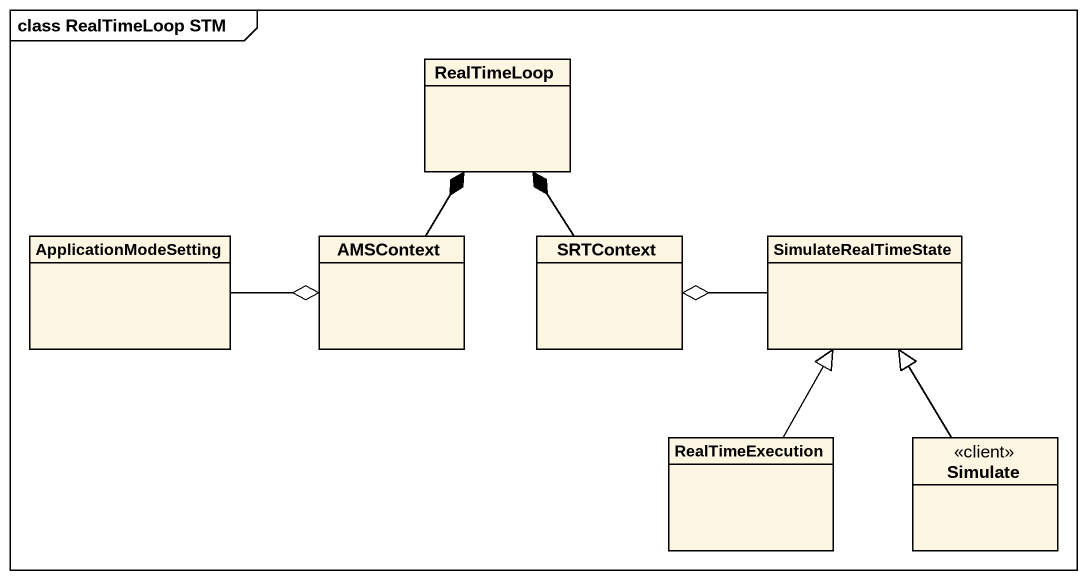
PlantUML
@startuml
mainframe class RealTimeLoop STM
hide circle
hide empty members
class RealTimeLoop
class ApplicationModeSetting
class AMSContext
class SRTContext
class SimulateRealTimeState
class RealTimeExecution
class Simulate <<client>>
ApplicationModeSetting -right-o AMSContext
AMSContext -up-* RealTimeLoop
SRTContext -up-* RealTimeLoop
SimulateRealTimeState -left-o SRTContext
RealTimeExecution -up-|> SimulateRealTimeState
Simulate -up-|> SimulateRealTimeState
@enduml
